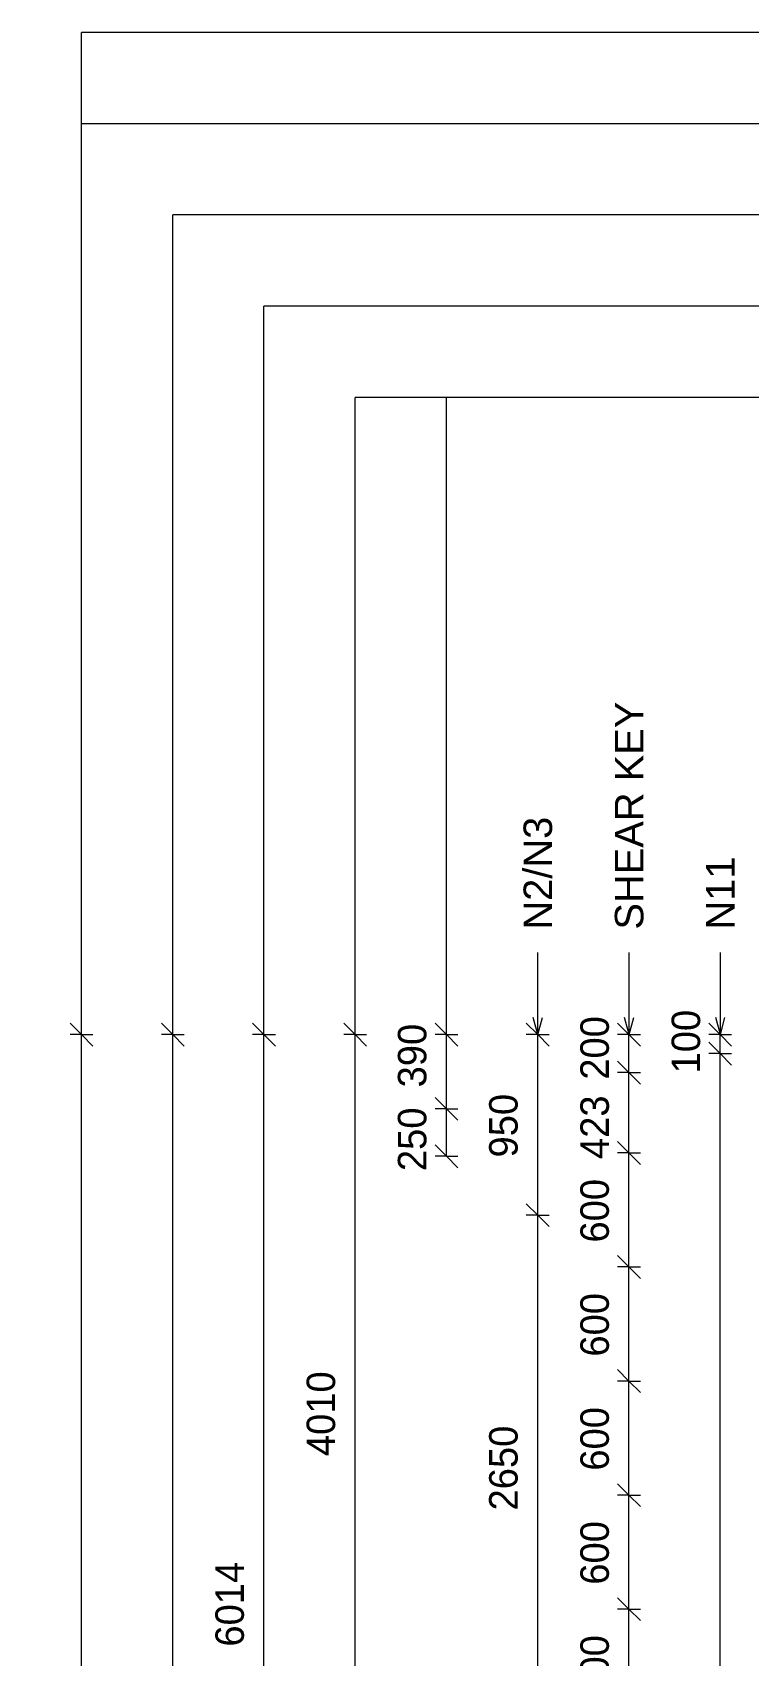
# Model space of a CAD drawing. Header units: millimetres. Extents: x -11071 to 5500, y -2575 to 13230.
# Drawn here: x -11071 to -7304, y 4433 to 12972 of the extents above; entities that cross this region are included whole.
import ezdxf

# ---------------------------------------------------------------- set-up
doc = ezdxf.new("R2010")
doc.units = ezdxf.units.MM
for name, color, linetype, lineweight in [('A-ANNO-DIMS', 211, 'Continuous', 9), ('A-ANNO-DIMS-60', 211, 'Continuous', 9), ('A-DETL-MBND', 5, 'Continuous', 18), ('G-ANNO-TEXT', 231, 'Continuous', 9)]:
    doc.layers.add(name, color=color, linetype=linetype, lineweight=lineweight)
doc.styles.add('Arial_1', font='arial.ttf', dxfattribs={"height": 150})
doc.styles.add('Nirmala UI Semilight', font='NirmalaS.ttf', dxfattribs={"height": 150})
doc.dimstyles.new('Arrow_Filled_-_2_5_NI_UI', dxfattribs={"dimscale": 304.8, "dimtxt": 157.104592, "dimasz": 0.393701, "dimexe": 0.19685, "dimexo": 0.0625, "dimgap": 0.19685, "dimtad": 1, "dimdec": 4, "dimzin": 0, "dimdsep": 46, "dimtxsty": 'Nirmala UI Semilight', "dimblk1": 'OBLIQUE', "dimblk2": 'OBLIQUE', "dimsah": 1, "dimcen": 0.09, "dimazin": 0, "dimtfac": 1, "dimtdec": 4, "dimtix": 1, "dimtmove": 2, "dimatfit": 3, "dimfxl": 0.19685, "dimfxlon": 1, "dimtvp": 1, "dimtolj": 1, "dimtzin": 0, "dimarcsym": 2})
doc.dimstyles.new('Arrow_Filled_-_2_5_NI_UI_1', dxfattribs={"dimscale": 304.8, "dimtxt": 157.104592, "dimasz": 0.393701, "dimexe": 0.19685, "dimexo": 0.0625, "dimgap": 0.19685, "dimtad": 1, "dimdec": 4, "dimzin": 0, "dimdsep": 46, "dimtxsty": 'Nirmala UI Semilight', "dimblk1": 'OBLIQUE', "dimblk2": 'OBLIQUE', "dimsah": 1, "dimcen": 0.09, "dimazin": 0, "dimtfac": 1, "dimtdec": 4, "dimtix": 1, "dimtmove": 0, "dimatfit": 3, "dimfxl": 0.19685, "dimfxlon": 1, "dimtvp": 1, "dimtolj": 1, "dimtzin": 0, "dimarcsym": 2})

# ---------------------------------------------------------------- blocks, each defined once
blk = doc.blocks.new('DIMBLOCK35-Elevation Front')
at = {"layer": 'A-ANNO-DIMS-60'}
for p, q in [((-7453.4, 7600), (-7513.4, 7660)), ((-7453.4, 7600), (-7513.4, 7600)), ((-7453.4, -1295), (-7453.4, 7600)), ((-7453.4, 7600), (-7393.4, 7540)), ((-7453.4, 7600), (-7393.4, 7600)), ((-7453.4, -1295), (-7513.4, -1235)), ((-7453.4, -1295), (-7513.4, -1295)), ((-7453.4, -1295), (-7393.4, -1355)), ((-7453.4, -1295), (-7393.4, -1295))]:
    blk.add_line(p, q, dxfattribs=at)
at = {"layer": 'A-ANNO-DIMS-60', "color": 0, "insert": (-7709.1, 2382.7), "char_height": 150, "width": 1847.55, "attachment_point": 1, "rotation": 90, "line_spacing_factor": 1.142579, "style": 'Nirmala UI Semilight'}
blk.add_mtext('T8@200mm C/C', dxfattribs=at)
blk = doc.blocks.new('_Oblique')
at = {"color": 0, "linetype": 'ByBlock', "lineweight": -2}
blk.add_line((-0.5, -0.5), (0.5, 0.5), dxfattribs=at)
blk = doc.blocks.new('DIMBLOCK36-Elevation Front')
at = {"layer": 'A-ANNO-DIMS-60'}
for p, q in [((-7453.4, 7700), (-7513.4, 7760)), ((-7453.4, 7700), (-7513.4, 7700)), ((-7453.4, 7600), (-7453.4, 7700)), ((-7453.4, 7700), (-7393.4, 7640)), ((-7453.4, 7700), (-7393.4, 7700)), ((-7453.4, 7600), (-7513.4, 7660)), ((-7453.4, 7600), (-7513.4, 7600)), ((-7453.4, 7600), (-7393.4, 7540)), ((-7453.4, 7600), (-7393.4, 7600))]:
    blk.add_line(p, q, dxfattribs=at)
at = {"layer": 'A-ANNO-DIMS-60', "color": 0, "insert": (-7709.1, 7495.8), "char_height": 150, "width": 370.196, "attachment_point": 1, "rotation": 90, "line_spacing_factor": 1.142579, "style": 'Nirmala UI Semilight'}
blk.add_mtext('100', dxfattribs=at)
blk = doc.blocks.new('DIMBLOCK47-Elevation Front')
at = {"layer": 'A-ANNO-DIMS-60'}
for p, q in [((-7933.4, 4677.5), (-7993.4, 4737.5)), ((-7933.4, 4677.5), (-7993.4, 4677.5)), ((-7933.4, 4077.5), (-7933.4, 4677.5)), ((-7933.4, 4677.5), (-7873.4, 4617.5)), ((-7933.4, 4677.5), (-7873.4, 4677.5)), ((-7933.4, 4077.5), (-7993.4, 4137.5)), ((-7933.4, 4077.5), (-7993.4, 4077.5)), ((-7933.4, 4077.5), (-7873.4, 4017.5)), ((-7933.4, 4077.5), (-7873.4, 4077.5))]:
    blk.add_line(p, q, dxfattribs=at)
at = {"layer": 'A-ANNO-DIMS-60', "color": 0, "insert": (-8189.1, 4206.1), "char_height": 150, "width": 411.328, "attachment_point": 1, "rotation": 90, "line_spacing_factor": 1.142579, "style": 'Nirmala UI Semilight'}
blk.add_mtext('600', dxfattribs=at)
blk = doc.blocks.new('DIMBLOCK48-Elevation Front')
at = {"layer": 'A-ANNO-DIMS-60'}
for p, q in [((-7933.4, 5277.5), (-7993.4, 5337.5)), ((-7933.4, 5277.5), (-7993.4, 5277.5)), ((-7933.4, 4677.5), (-7933.4, 5277.5)), ((-7933.4, 5277.5), (-7873.4, 5217.5)), ((-7933.4, 5277.5), (-7873.4, 5277.5)), ((-7933.4, 4677.5), (-7993.4, 4737.5)), ((-7933.4, 4677.5), (-7993.4, 4677.5)), ((-7933.4, 4677.5), (-7873.4, 4617.5)), ((-7933.4, 4677.5), (-7873.4, 4677.5))]:
    blk.add_line(p, q, dxfattribs=at)
at = {"layer": 'A-ANNO-DIMS-60', "color": 0, "insert": (-8189.1, 4806.1), "char_height": 150, "width": 411.328, "attachment_point": 1, "rotation": 90, "line_spacing_factor": 1.142579, "style": 'Nirmala UI Semilight'}
blk.add_mtext('600', dxfattribs=at)
blk = doc.blocks.new('DIMBLOCK49-Elevation Front')
at = {"layer": 'A-ANNO-DIMS-60'}
for p, q in [((-7933.4, 5877.5), (-7993.4, 5937.5)), ((-7933.4, 5877.5), (-7993.4, 5877.5)), ((-7933.4, 5277.5), (-7933.4, 5877.5)), ((-7933.4, 5877.5), (-7873.4, 5817.5)), ((-7933.4, 5877.5), (-7873.4, 5877.5)), ((-7933.4, 5277.5), (-7993.4, 5337.5)), ((-7933.4, 5277.5), (-7993.4, 5277.5)), ((-7933.4, 5277.5), (-7873.4, 5217.5)), ((-7933.4, 5277.5), (-7873.4, 5277.5))]:
    blk.add_line(p, q, dxfattribs=at)
at = {"layer": 'A-ANNO-DIMS-60', "color": 0, "insert": (-8189.1, 5406.1), "char_height": 150, "width": 411.328, "attachment_point": 1, "rotation": 90, "line_spacing_factor": 1.142579, "style": 'Nirmala UI Semilight'}
blk.add_mtext('600', dxfattribs=at)
blk = doc.blocks.new('DIMBLOCK50-Elevation Front')
at = {"layer": 'A-ANNO-DIMS-60'}
for p, q in [((-7933.4, 6477.5), (-7993.4, 6537.5)), ((-7933.4, 6477.5), (-7993.4, 6477.5)), ((-7933.4, 5877.5), (-7933.4, 6477.5)), ((-7933.4, 6477.5), (-7873.4, 6417.5)), ((-7933.4, 6477.5), (-7873.4, 6477.5)), ((-7933.4, 5877.5), (-7993.4, 5937.5)), ((-7933.4, 5877.5), (-7993.4, 5877.5)), ((-7933.4, 5877.5), (-7873.4, 5817.5)), ((-7933.4, 5877.5), (-7873.4, 5877.5))]:
    blk.add_line(p, q, dxfattribs=at)
at = {"layer": 'A-ANNO-DIMS-60', "color": 0, "insert": (-8189.1, 6006.1), "char_height": 150, "width": 411.328, "attachment_point": 1, "rotation": 90, "line_spacing_factor": 1.142579, "style": 'Nirmala UI Semilight'}
blk.add_mtext('600', dxfattribs=at)
blk = doc.blocks.new('DIMBLOCK51-Elevation Front')
at = {"layer": 'A-ANNO-DIMS-60'}
for p, q in [((-7933.4, 7077.5), (-7993.4, 7137.5)), ((-7933.4, 7077.5), (-7993.4, 7077.5)), ((-7933.4, 6477.5), (-7933.4, 7077.5)), ((-7933.4, 7077.5), (-7873.4, 7017.5)), ((-7933.4, 7077.5), (-7873.4, 7077.5)), ((-7933.4, 6477.5), (-7993.4, 6537.5)), ((-7933.4, 6477.5), (-7993.4, 6477.5)), ((-7933.4, 6477.5), (-7873.4, 6417.5)), ((-7933.4, 6477.5), (-7873.4, 6477.5))]:
    blk.add_line(p, q, dxfattribs=at)
at = {"layer": 'A-ANNO-DIMS-60', "color": 0, "insert": (-8189.1, 6606.1), "char_height": 150, "width": 411.328, "attachment_point": 1, "rotation": 90, "line_spacing_factor": 1.142579, "style": 'Nirmala UI Semilight'}
blk.add_mtext('600', dxfattribs=at)
blk = doc.blocks.new('DIMBLOCK52-Elevation Front')
at = {"layer": 'A-ANNO-DIMS-60'}
for p, q in [((-7933.4, 7500), (-7993.4, 7560)), ((-7933.4, 7500), (-7993.4, 7500)), ((-7933.4, 7077.5), (-7933.4, 7500)), ((-7933.4, 7500), (-7873.4, 7440)), ((-7933.4, 7500), (-7873.4, 7500)), ((-7933.4, 7077.5), (-7993.4, 7137.5)), ((-7933.4, 7077.5), (-7993.4, 7077.5)), ((-7933.4, 7077.5), (-7873.4, 7017.5)), ((-7933.4, 7077.5), (-7873.4, 7077.5))]:
    blk.add_line(p, q, dxfattribs=at)
at = {"layer": 'A-ANNO-DIMS-60', "color": 0, "insert": (-8189.1, 7045.4), "char_height": 150, "width": 414.756, "attachment_point": 1, "rotation": 90, "line_spacing_factor": 1.142579, "style": 'Nirmala UI Semilight'}
blk.add_mtext('423', dxfattribs=at)
blk = doc.blocks.new('DIMBLOCK53-Elevation Front')
at = {"layer": 'A-ANNO-DIMS-60'}
for p, q in [((-7933.4, 7700), (-7993.4, 7760)), ((-7933.4, 7700), (-7993.4, 7700)), ((-7933.4, 7500), (-7933.4, 7700)), ((-7933.4, 7700), (-7873.4, 7640)), ((-7933.4, 7700), (-7873.4, 7700)), ((-7933.4, 7500), (-7993.4, 7560)), ((-7933.4, 7500), (-7993.4, 7500)), ((-7933.4, 7500), (-7873.4, 7440)), ((-7933.4, 7500), (-7873.4, 7500))]:
    blk.add_line(p, q, dxfattribs=at)
at = {"layer": 'A-ANNO-DIMS-60', "color": 0, "insert": (-8189.1, 7462.7), "char_height": 150, "width": 411.328, "attachment_point": 1, "rotation": 90, "line_spacing_factor": 1.142579, "style": 'Nirmala UI Semilight'}
blk.add_mtext('200', dxfattribs=at)
blk = doc.blocks.new('DIMBLOCK57-Elevation Front')
at = {"layer": 'A-ANNO-DIMS-60'}
for p, q in [((-8413.4, 6750), (-8473.4, 6810)), ((-8413.4, 6750), (-8473.4, 6750)), ((-8413.4, 4100), (-8413.4, 6750)), ((-8413.4, 6750), (-8353.4, 6690)), ((-8413.4, 6750), (-8353.4, 6750)), ((-8413.4, 4100), (-8473.4, 4160)), ((-8413.4, 4100), (-8473.4, 4100)), ((-8413.4, 4100), (-8353.4, 4040)), ((-8413.4, 4100), (-8353.4, 4100))]:
    blk.add_line(p, q, dxfattribs=at)
at = {"layer": 'A-ANNO-DIMS-60', "color": 0, "insert": (-8669.1, 5196.5), "char_height": 150, "width": 548.438, "attachment_point": 1, "rotation": 90, "line_spacing_factor": 1.142579, "style": 'Nirmala UI Semilight'}
blk.add_mtext('2650', dxfattribs=at)
blk = doc.blocks.new('DIMBLOCK58-Elevation Front')
at = {"layer": 'A-ANNO-DIMS-60'}
for p, q in [((-8413.4, 7700), (-8473.4, 7760)), ((-8413.4, 7700), (-8473.4, 7700)), ((-8413.4, 6750), (-8413.4, 7700)), ((-8413.4, 7700), (-8353.4, 7640)), ((-8413.4, 7700), (-8353.4, 7700)), ((-8413.4, 6750), (-8473.4, 6810)), ((-8413.4, 6750), (-8473.4, 6750)), ((-8413.4, 6750), (-8353.4, 6690)), ((-8413.4, 6750), (-8353.4, 6750))]:
    blk.add_line(p, q, dxfattribs=at)
at = {"layer": 'A-ANNO-DIMS-60', "color": 0, "insert": (-8669.1, 7053.6), "char_height": 150, "width": 411.328, "attachment_point": 1, "rotation": 90, "line_spacing_factor": 1.142579, "style": 'Nirmala UI Semilight'}
blk.add_mtext('950', dxfattribs=at)
blk = doc.blocks.new('DIMBLOCK66-Elevation Front')
at = {"layer": 'A-ANNO-DIMS-60'}
for p, q in [((-10333.4, 7700), (-10393.4, 7760)), ((-10333.4, 7700), (-10393.4, 7700)), ((-10333.4, -311.9), (-10333.4, 7700)), ((-10333.4, 7700), (-10273.4, 7640)), ((-10333.4, 7700), (-10273.4, 7700)), ((-10333.4, -311.9), (-10393.4, -251.9)), ((-10333.4, -311.9), (-10393.4, -311.9)), ((-10333.4, -311.9), (-10273.4, -371.9)), ((-10333.4, -311.9), (-10273.4, -311.9))]:
    blk.add_line(p, q, dxfattribs=at)
at = {"layer": 'A-ANNO-DIMS-60', "color": 0, "insert": (-10589.1, 3482.7), "char_height": 150, "width": 507.305, "attachment_point": 1, "rotation": 90, "line_spacing_factor": 1.142579, "style": 'Nirmala UI Semilight'}
blk.add_mtext('8012', dxfattribs=at)
blk = doc.blocks.new('DIMBLOCK69-Elevation Front')
at = {"layer": 'A-ANNO-DIMS-60'}
for p, q in [((-9853.4, 7700), (-9913.4, 7760)), ((-9853.4, 7700), (-9913.4, 7700)), ((-9853.4, 1686.3), (-9853.4, 7700)), ((-9853.4, 7700), (-9793.4, 7640)), ((-9853.4, 7700), (-9793.4, 7700)), ((-9853.4, 1686.3), (-9913.4, 1746.3)), ((-9853.4, 1686.3), (-9913.4, 1686.3)), ((-9853.4, 1686.3), (-9793.4, 1626.3)), ((-9853.4, 1686.3), (-9793.4, 1686.3))]:
    blk.add_line(p, q, dxfattribs=at)
at = {"layer": 'A-ANNO-DIMS-60', "color": 0, "insert": (-10109.1, 4480.3), "char_height": 150, "width": 510.733, "attachment_point": 1, "rotation": 90, "line_spacing_factor": 1.142579, "style": 'Nirmala UI Semilight'}
blk.add_mtext('6014', dxfattribs=at)
blk = doc.blocks.new('DIMBLOCK70-Elevation Front')
at = {"layer": 'A-ANNO-DIMS-60'}
for p, q in [((-8893.4, 7310), (-8953.4, 7370)), ((-8893.4, 7310), (-8953.4, 7310)), ((-8893.4, 7060), (-8893.4, 7310)), ((-8893.4, 7310), (-8833.4, 7250)), ((-8893.4, 7310), (-8833.4, 7310)), ((-8893.4, 7060), (-8953.4, 7120)), ((-8893.4, 7060), (-8953.4, 7060)), ((-8893.4, 7060), (-8833.4, 7000)), ((-8893.4, 7060), (-8833.4, 7060))]:
    blk.add_line(p, q, dxfattribs=at)
at = {"layer": 'A-ANNO-DIMS-60', "color": 0, "insert": (-9149.1, 6981.9), "char_height": 150, "width": 411.328, "attachment_point": 1, "rotation": 90, "line_spacing_factor": 1.142579, "style": 'Nirmala UI Semilight'}
blk.add_mtext('250', dxfattribs=at)
blk = doc.blocks.new('DIMBLOCK71-Elevation Front')
at = {"layer": 'A-ANNO-DIMS-60'}
for p, q in [((-8893.4, 7700), (-8953.4, 7760)), ((-8893.4, 7700), (-8953.4, 7700)), ((-8893.4, 7310), (-8893.4, 7700)), ((-8893.4, 7700), (-8833.4, 7640)), ((-8893.4, 7700), (-8833.4, 7700)), ((-8893.4, 7310), (-8953.4, 7370)), ((-8893.4, 7310), (-8953.4, 7310)), ((-8893.4, 7310), (-8833.4, 7250)), ((-8893.4, 7310), (-8833.4, 7310))]:
    blk.add_line(p, q, dxfattribs=at)
at = {"layer": 'A-ANNO-DIMS-60', "color": 0, "insert": (-9149.1, 7422.3), "char_height": 150, "width": 411.328, "attachment_point": 1, "rotation": 90, "line_spacing_factor": 1.142579, "style": 'Nirmala UI Semilight'}
blk.add_mtext('390', dxfattribs=at)
blk = doc.blocks.new('DIMBLOCK76-Elevation Front')
at = {"layer": 'A-ANNO-DIMS-60'}
for p, q in [((-9373.4, 7700), (-9433.4, 7760)), ((-9373.4, 7700), (-9433.4, 7700)), ((-9373.4, 3690.4), (-9373.4, 7700)), ((-9373.4, 7700), (-9313.4, 7640)), ((-9373.4, 7700), (-9313.4, 7700)), ((-9373.4, 3690.4), (-9433.4, 3750.4)), ((-9373.4, 3690.4), (-9433.4, 3690.4)), ((-9373.4, 3690.4), (-9313.4, 3630.4)), ((-9373.4, 3690.4), (-9313.4, 3690.4))]:
    blk.add_line(p, q, dxfattribs=at)
at = {"layer": 'A-ANNO-DIMS-60', "color": 0, "insert": (-9629.1, 5482.4), "char_height": 150, "width": 510.733, "attachment_point": 1, "rotation": 90, "line_spacing_factor": 1.142579, "style": 'Nirmala UI Semilight'}
blk.add_mtext('4010', dxfattribs=at)
blk = doc.blocks.new('DIMBLOCK77-Elevation Front')
at = {"layer": 'A-ANNO-DIMS-60'}
for p, q in [((-10813.4, 7700), (-10873.4, 7760)), ((-10813.4, 7700), (-10873.4, 7700)), ((-10813.4, -1395), (-10813.4, 7700)), ((-10813.4, 7700), (-10753.4, 7640)), ((-10813.4, 7700), (-10753.4, 7700)), ((-10813.4, -1395), (-10873.4, -1335)), ((-10813.4, -1395), (-10873.4, -1395)), ((-10813.4, -1395), (-10753.4, -1455)), ((-10813.4, -1395), (-10753.4, -1395))]:
    blk.add_line(p, q, dxfattribs=at)
at = {"layer": 'A-ANNO-DIMS-60', "color": 0, "insert": (-11069.1, 2924), "char_height": 150, "width": 548.438, "attachment_point": 1, "rotation": 90, "line_spacing_factor": 1.142579, "style": 'Nirmala UI Semilight'}
blk.add_mtext('9095', dxfattribs=at)

msp = doc.modelspace()

# ---------------------------------------------------------------- linework, layer by layer
at = {"layer": 'A-DETL-MBND'}
for p, q in [((-10813.36887, 7700), (-10813.36887, 12972.46426)), ((-5045.4305, 12972.46426), (-10813.36887, 12972.46426)), ((-5045.4305, 12492.46426), (-10813.36887, 12492.46426)), ((-10333.36887, 7700), (-10333.36887, 12012.46426)), ((-5045.4305, 12012.46426), (-10333.36887, 12012.46426)), ((-9853.36887, 7700), (-9853.36887, 11532.46426)), ((-5045.4305, 11532.46426), (-9853.36887, 11532.46426)), ((-9373.36887, 7700), (-9373.36887, 11052.46426)), ((-5045.4305, 11052.46426), (-9373.36887, 11052.46426)), ((-8893.36887, 7700), (-8893.36887, 11052.46426))]:
    msp.add_line(p, q, dxfattribs=at)
at = {"layer": 'G-ANNO-TEXT', "color": 7}
for p, q in [((-8412.99153, 7699.87237), (-8412.99153, 8132.49923)), ((-7932.64089, 7699.87237), (-7932.64089, 8132.49923)), ((-7452.64089, 7699.87237), (-7452.64089, 8132.49923)), ((-8412.99153, 7699.87237), (-8437.10696, 7789.87237)), ((-8412.99153, 7699.87237), (-8388.8761, 7789.87237)), ((-7932.64089, 7699.87237), (-7956.75632, 7789.87237)), ((-7932.64089, 7699.87237), (-7908.52546, 7789.87237)), ((-7452.64089, 7699.87237), (-7476.75632, 7789.87237)), ((-7452.64089, 7699.87237), (-7428.52546, 7789.87237))]:
    msp.add_line(p, q, dxfattribs=at)

# ---------------------------------------------------------------- texts
at = {"layer": 'G-ANNO-TEXT', "color": 7, "char_height": 150, "attachment_point": 1, "rotation": 90, "style": 'Arial_1'}
for s, insert, width in [('SHEAR KEY', (-8007.64089, 8252.49923), 1447.847625), ('N2/N3', (-8487.99153, 8252.49923), 716.708625), ('N11', (-7527.64089, 8252.49923), 461.772)]:
    msp.add_mtext(s, dxfattribs=dict(at, insert=insert, width=width))

# ---------------------------------------------------------------- dimensions: what is measured, and where the dimension line sits
at = {"layer": 'A-ANNO-DIMS'}
for base, p1, p2, override, picture, middle in [((-7933.36887, 7700), (-7873.36887, 7500), (-7873.36887, 7700), {"dimpost": '<>', "dimfxl": 200}, 'DIMBLOCK53-Elevation Front', (-8089.07202, 7668.34352)), ((-8893.36887, 7700), (-8833.36887, 7310), (-8833.36887, 7700), {"dimpost": '<>', "dimfxl": 390}, 'DIMBLOCK71-Elevation Front', (-9049.07202, 7627.97436)), ((-7933.36887, 7500), (-7873.36887, 7077.5), (-7873.36887, 7500), {"dimpost": '<>', "dimfxl": 422.5}, 'DIMBLOCK52-Elevation Front', (-8089.07202, 7252.73954)), ((-8893.36887, 7310), (-8833.36887, 7060), (-8833.36887, 7310), {"dimpost": '<>', "dimfxl": 250}, 'DIMBLOCK70-Elevation Front', (-9049.07202, 7187.5516))]:
    dim = msp.add_linear_dim(base=base, p1=p1, p2=p2, angle=90, dimstyle='Arrow_Filled_-_2_5_NI_UI', override=override, dxfattribs=at)
    dim.commit()
    dim.dimension.update_dxf_attribs({"geometry": picture, "text_midpoint": middle, "dimtype": 160, "text_rotation": 90})
for base, p1, p2, override, picture, middle in [((-7453.36887, 7700), (-7393.36887, 7600), (-7393.36887, 7700), {"dimpost": '<>', "dimfxl": 100}, 'DIMBLOCK36-Elevation Front', (-7591.29774, 7650)), ((-10813.36887, 7700), (-10753.36887, -1395), (-10753.36887, 7700), {"dimpost": '<>', "dimfxl": 9095}, 'DIMBLOCK77-Elevation Front', (-10950.93163, 3152.5)), ((-10333.36887, 7700), (-10273.36887, -311.88203), (-10273.36887, 7700), {"dimpost": '<>', "dimfxl": 8011.882029}, 'DIMBLOCK66-Elevation Front', (-10471.29774, 3694.05899)), ((-9853.36887, 7700), (-9793.36887, 1686.29837), (-9793.36887, 7700), {"dimpost": '<>', "dimfxl": 6013.701634}, 'DIMBLOCK69-Elevation Front', (-9991.35004, 4693.14918)), ((-9373.36887, 7700), (-9313.36887, 3690.4499), (-9313.36887, 7700), {"dimpost": '<>', "dimfxl": 4009.550102}, 'DIMBLOCK76-Elevation Front', (-9511.29774, 5695.22495)), ((-8413.36887, 7700), (-8353.36887, 6750), (-8353.36887, 7700), {"dimpost": '<>', "dimfxl": 950}, 'DIMBLOCK58-Elevation Front', (-8550.93163, 7225)), ((-7933.36887, 7077.5), (-7873.36887, 6477.5), (-7873.36887, 7077.5), {"dimpost": '<>', "dimfxl": 600}, 'DIMBLOCK51-Elevation Front', (-8070.93163, 6777.5)), ((-8413.36887, 6750), (-8353.36887, 4100), (-8353.36887, 6750), {"dimpost": '<>', "dimfxl": 2650}, 'DIMBLOCK57-Elevation Front', (-8550.93163, 5425)), ((-7933.36887, 6477.5), (-7873.36887, 5877.5), (-7873.36887, 6477.5), {"dimpost": '<>', "dimfxl": 600}, 'DIMBLOCK50-Elevation Front', (-8070.93163, 6177.5)), ((-7933.36887, 5877.5), (-7873.36887, 5277.5), (-7873.36887, 5877.5), {"dimpost": '<>', "dimfxl": 600}, 'DIMBLOCK49-Elevation Front', (-8070.93163, 5577.5)), ((-7933.36887, 5277.5), (-7873.36887, 4677.5), (-7873.36887, 5277.5), {"dimpost": '<>', "dimfxl": 600}, 'DIMBLOCK48-Elevation Front', (-8070.93163, 4977.5)), ((-7933.36887, 4677.5), (-7873.36887, 4077.5), (-7873.36887, 4677.5), {"dimpost": '<>', "dimfxl": 600}, 'DIMBLOCK47-Elevation Front', (-8070.93163, 4377.5))]:
    dim = msp.add_linear_dim(base=base, p1=p1, p2=p2, angle=90, dimstyle='Arrow_Filled_-_2_5_NI_UI_1', override=override, dxfattribs=at)
    dim.commit()
    dim.dimension.update_dxf_attribs({"geometry": picture, "text_midpoint": middle})
dim = msp.add_linear_dim(base=(-7453.36887, 7600), p1=(-7393.36887, -1295), p2=(-7393.36887, 7600), angle=90, text='T8@200mm C/C', dimstyle='Arrow_Filled_-_2_5_NI_UI_1', override={"dimpost": '<>', "dimfxl": 8895}, dxfattribs=at)
dim.commit()
dim.dimension.update_dxf_attribs({"geometry": 'DIMBLOCK35-Elevation Front', "text_midpoint": (-7602.0718, 3152.5)})

doc.saveas('drawing.dxf')
